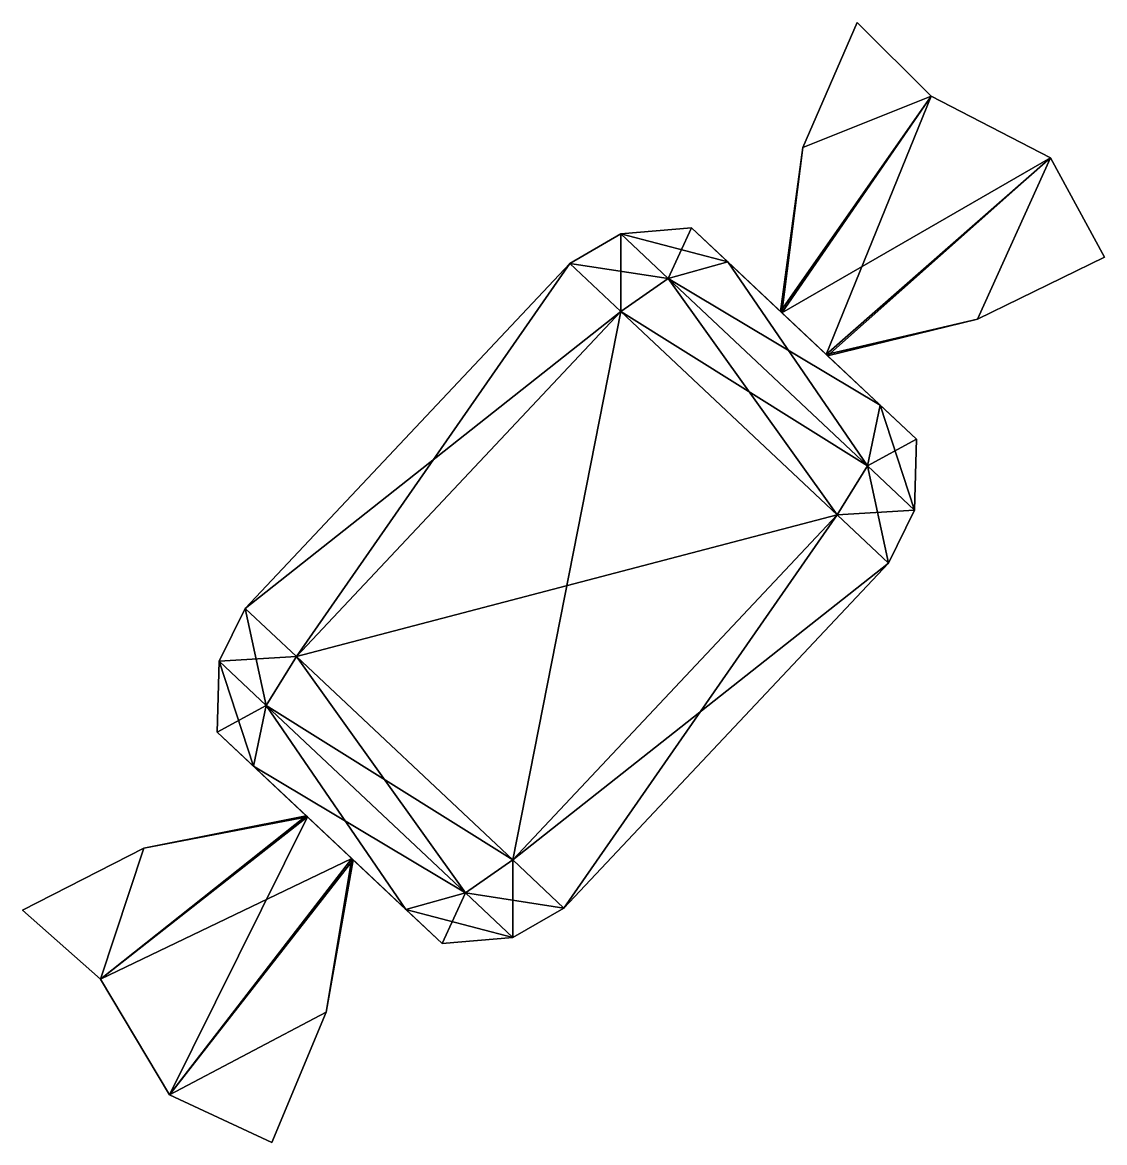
# Model space of a CAD drawing. Extents: x -66 to 65, y 0 to 136.
import ezdxf

# ---------------------------------------------------------------- set-up
doc = ezdxf.new("R2010")
doc.units = 0
doc.layers.add('candy01', color=250, linetype='CONTINUOUS')

msp = doc.modelspace()

# ---------------------------------------------------------------- meshes
at = {"layer": 'candy01'}
mesh = msp.add_polyface(dxfattribs=at)
corners = [(35.331768, 136.098964, -5.392779), (35.331768, 136.098964, 5.392779), (39.12962, 70.410296, 11.523947), (39.12962, 70.410296, -11.523947), (58.837882, 119.653669, -4.787136), (44.314337, 127.137627, -3.842579), (6.644351, 100.958267, 20.08083), (32.895971, 76.272194, 20.08083), (49.967221, 100.045248, 4.312826), (49.967221, 100.045248, -4.312826), (0.410701, 106.820165, -11.523947), (0.410701, 106.820165, 11.523947), (32.895971, 76.272194, -20.08083), (6.644351, 100.958267, -20.08083), (28.742608, 120.90766, -4.428278), (28.742608, 120.90766, 4.428278), (42.528989, 85.444003, 8.133045), (42.528989, 85.444003, -8.133045), (19.606002, 106.999949, 14.172079), (38.13026, 89.580408, 14.172079), (15.207274, 111.136354, -8.133045), (15.207274, 111.136354, 8.133045), (38.13026, 89.580408, -14.172079), (19.606002, 106.999949, -14.172079), (42.321894, 76.828974, 10.626405), (42.321894, 76.828974, -10.626405), (12.368942, 104.995644, 18.516836), (36.574174, 82.233921, 18.516836), (6.621223, 110.400591, -10.626405), (6.621223, 110.400591, 10.626405), (36.574174, 82.233921, -18.516836), (12.368942, 104.995644, -18.516836), (31.723566, 95.605031, 3.413632), (31.723566, 95.605031, -3.413632), (26.175337, 100.822384, 3.842579), (31.560925, 95.757973, 3.842579), (26.012697, 100.975326, -3.413632), (26.012697, 100.975326, 3.413632), (31.560925, 95.757973, -3.842579), (26.175337, 100.822384, -3.842579), (-31.593763, 39.715566, -3.413632), (-31.593763, 39.715566, 3.413632), (-26.045534, 34.498213, -3.842579), (-31.431122, 39.562625, -3.842579), (-35.756154, 0, 5.167583), (-35.756154, 0, -5.167583), (-56.58276, 19.841813, 3.842579), (-48.221021, 5.805279, 4.787136), (65.397685, 107.568837, 5.167583), (65.397685, 107.568837, -5.167583), (44.314337, 127.137627, 3.842579), (58.837882, 119.653669, 4.787136), (-66.078813, 28.257103, -5.392779), (-66.078813, 28.257103, 5.392779), (-0.280898, 28.500432, 11.523947), (-0.280898, 28.500432, -11.523947), (-48.221021, 5.805279, -4.787136), (-56.58276, 19.841813, -3.842579), (-32.766167, 59.048403, 20.08083), (-6.514548, 34.36233, 20.08083), (-29.194367, 15.863372, 4.312826), (-29.194367, 15.863372, -4.312826), (-38.999817, 64.910301, -11.523947), (-38.999817, 64.910301, 11.523947), (-6.514548, 34.36233, -20.08083), (-32.766167, 59.048403, -20.08083), (-51.320829, 35.766741, -4.428278), (-51.320829, 35.766741, 4.428278), (-15.077471, 24.184243, 8.133045), (-15.077471, 24.184243, -8.133045), (-38.000457, 45.74019, 14.172079), (-19.476199, 28.320648, 14.172079), (-42.399185, 49.876594, -8.133045), (-42.399185, 49.876594, 8.133045), (-19.476199, 28.320648, -14.172079), (-38.000457, 45.74019, -14.172079), (-6.49142, 24.920006, 10.626405), (-6.49142, 24.920006, -10.626405), (-36.444371, 53.086677, 18.516836), (-12.239139, 30.324953, 18.516836), (-42.19209, 58.491624, -10.626405), (-42.19209, 58.491624, 10.626405), (-12.239139, 30.324953, -18.516836), (-36.444371, 53.086677, -18.516836), (-25.882894, 34.345272, 3.413632), (-25.882894, 34.345272, -3.413632), (-31.431122, 39.562625, 3.842579), (-26.045534, 34.498213, 3.842579)]
mesh.append_faces([[corners[k] for k in face] for face in [(6, 7, 59), (5, 0, 14), (12, 13, 65), (36, 14, 15), (10, 11, 63), (2, 3, 55), (15, 1, 50), (34, 50, 51), (51, 48, 8), (0, 5, 50), (11, 6, 58), (50, 5, 4), (4, 49, 48), (8, 48, 49), (2, 24, 25), (25, 17, 22), (12, 30, 31), (31, 23, 20), (10, 28, 29), (29, 21, 18), (6, 26, 27), (27, 19, 16), (4, 38, 33), (8, 32, 35), (14, 36, 39), (14, 0, 1), (50, 34, 37), (24, 16, 17), (30, 12, 3), (30, 22, 23), (16, 32, 33), (17, 33, 38), (22, 38, 39), (23, 39, 36), (20, 36, 37), (21, 37, 34), (18, 34, 35), (19, 35, 32), (28, 10, 13), (28, 20, 21), (26, 6, 11), (26, 18, 19), (24, 2, 7), (7, 2, 54), (13, 10, 62), (3, 12, 64), (32, 8, 9), (9, 49, 4), (38, 4, 5), (76, 79, 59), (57, 66, 52), (78, 79, 71), (40, 41, 67), (84, 85, 61), (61, 56, 45), (67, 46, 53), (86, 87, 47), (47, 60, 44), (52, 53, 46), (42, 43, 57), (46, 47, 56), (56, 47, 44), (60, 61, 45), (54, 55, 77), (77, 82, 74), (64, 65, 83), (83, 80, 72), (62, 63, 81), (81, 78, 70), (58, 59, 79), (79, 76, 68), (56, 61, 85), (60, 47, 87), (66, 57, 43), (66, 67, 53), (46, 67, 41), (76, 77, 69), (82, 77, 55), (82, 83, 75), (68, 69, 85), (69, 74, 42), (74, 75, 43), (75, 72, 40), (72, 73, 41), (73, 70, 86), (70, 71, 87), (71, 68, 84), (80, 83, 65), (80, 81, 73), (78, 81, 63), (6, 59, 58), (12, 65, 64), (36, 15, 37), (10, 63, 62), (2, 55, 54), (34, 51, 35), (0, 50, 1), (11, 58, 63), (50, 4, 51), (4, 48, 51), (8, 49, 9), (2, 25, 3), (25, 22, 30), (12, 31, 13), (31, 20, 28), (10, 29, 11), (29, 18, 26), (6, 27, 7), (27, 16, 24), (4, 33, 9), (8, 35, 51), (14, 39, 5), (14, 1, 15), (50, 37, 15), (24, 17, 25), (30, 3, 25), (30, 23, 31), (16, 33, 17), (17, 38, 22), (22, 39, 23), (23, 36, 20), (20, 37, 21), (21, 34, 18), (18, 35, 19), (19, 32, 16), (28, 13, 31), (28, 21, 29), (26, 11, 29), (26, 19, 27), (24, 7, 27), (7, 54, 59), (13, 62, 65), (3, 64, 55), (32, 9, 33), (38, 5, 39), (76, 59, 54), (78, 71, 70), (40, 67, 66), (84, 61, 60), (86, 47, 46), (52, 46, 57), (42, 57, 56), (46, 56, 57), (56, 44, 45), (60, 45, 44), (54, 77, 76), (77, 74, 69), (64, 83, 82), (83, 72, 75), (62, 81, 80), (81, 70, 73), (58, 79, 78), (79, 68, 71), (56, 85, 42), (60, 87, 84), (66, 43, 40), (66, 53, 52), (46, 41, 86), (76, 69, 68), (82, 55, 64), (82, 75, 74), (68, 85, 84), (69, 42, 85), (74, 43, 42), (75, 40, 43), (72, 41, 40), (73, 86, 41), (70, 87, 86), (71, 84, 87), (80, 65, 62), (80, 73, 72), (78, 63, 58)]])

doc.saveas('drawing.dxf')
